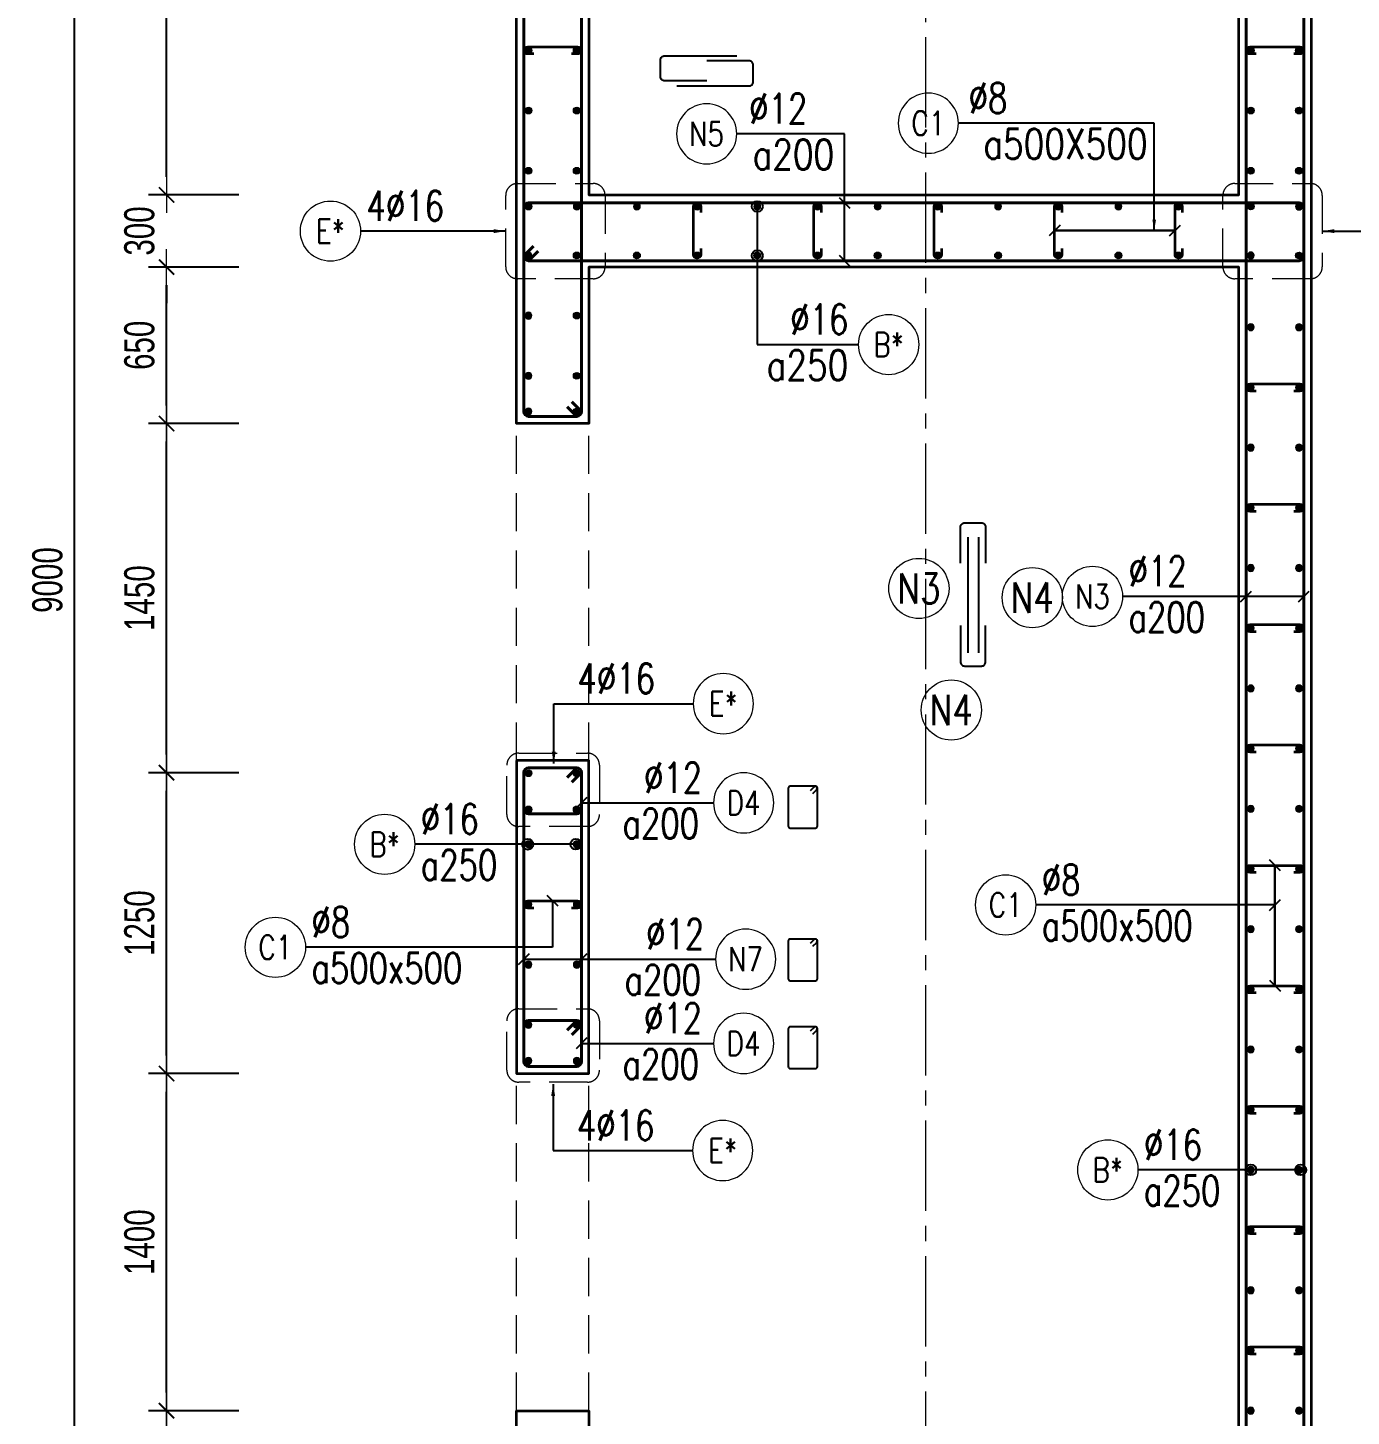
# Model space of a CAD drawing. Header units: millimetres. Extents: x 738475 to 1279438, y -34239 to 156422.
# Drawn here: x 1082382 to 1087879, y 25973 to 31740 of the extents above; entities that cross this region are included whole.
import ezdxf
from ezdxf.enums import TextEntityAlignment as Align

# ---------------------------------------------------------------- set-up
doc = ezdxf.new("R2010")
doc.units = ezdxf.units.MM
doc.header["$MEASUREMENT"] = 0
for name, pattern in [('HIDDEN', [9.525, 6.35, -3.175]), ('HIDDEN2', [4.7625, 3.175, -1.5875]), ('HT_Grid$0$CENTER2', [1.125, 0.75, -0.125, 0.125, -0.125])]:
    doc.linetypes.add(name, pattern=pattern)
doc.layers.get('0').update_dxf_attribs({"lineweight": 20})
doc.layers.get('Defpoints').update_dxf_attribs({"color": 151, "lineweight": 9})
for name, color, linetype in [('Hidden', 9, 'HIDDEN'), ('Leader', 6, 'Continuous'), ('Ligature', 1, 'Continuous')]:
    doc.layers.add(name, color=color, linetype=linetype)
for name, color, linetype, lineweight in [('HT_Grid$0$NDC_S_AXIS', 5, 'HT_Grid$0$CENTER2', 13), ('KC-LEADER', 153, 'Continuous', 18), ('KC-THEP', 6, 'Continuous', 40), ('NDC_S_BEAM', 3, 'HIDDEN2', 20), ('NDC_S_DIM', 1, 'Continuous', 15), ('NDC_S_HIDDEN', 8, 'HIDDEN2', 13), ('NDC_S_LEADER', 1, 'Continuous', 15), ('NDC_S_REBAR', 4, 'Continuous', 35), ('NDC_S_STIRRUP', 4, 'Continuous', 40), ('NDC_S_VN TEXT', 7, 'Continuous', 20), ('NDC_S_WALL', 6, 'Continuous', 35)]:
    doc.layers.add(name, color=color, linetype=linetype, lineweight=lineweight)
doc.styles.add('NDC_ARIAL', font='arial.ttf', dxfattribs={"width": 0.85})
doc.styles.add('NDC_DIM', font='', dxfattribs={"width": 0.75})
doc.styles.add('NDC_EN TXT', font='romans.shx', dxfattribs={"width": 0.8})
doc.styles.get('NDC_DIM').set_extended_font_data('Dotum')
doc.dimstyles.new('NDC_1-50', dxfattribs={"dimscale": 50, "dimtxt": 2.5, "dimasz": 1, "dimexe": 1.5, "dimexo": 0, "dimgap": 0.8, "dimtad": 1, "dimdec": 0, "dimdsep": 46, "dimtxsty": 'NDC_ARIAL', "dimblk": 'DIMMARK', "dimcen": 49999.938995, "dimdle": 1.5, "dimclrd": 1, "dimclre": 1, "dimclrt": 3, "dimadec": 0, "dimazin": 0, "dimtfac": 1, "dimtdec": 0, "dimtix": 1, "dimtmove": 2, "dimatfit": 3, "dimfxl": 1, "dimarcsym": 0})
doc.dimstyles.new('NDC_dim_30', dxfattribs={"dimscale": 30, "dimtxt": 2.5, "dimasz": 1.5, "dimexe": 1.5, "dimexo": 2.5, "dimgap": 1, "dimtad": 1, "dimdec": 0, "dimzin": 0, "dimdsep": 46, "dimtxsty": 'NDC_DIM', "dimblk": 'DIMMARK', "dimcen": 0.09, "dimdle": 1.2, "dimclrd": 1, "dimclre": 1, "dimclrt": 3, "dimadec": 0, "dimazin": 0, "dimtfac": 1, "dimtdec": 0, "dimtix": 1, "dimtofl": 0, "dimtmove": 0, "dimatfit": 3, "dimfxl": 6, "dimfxlon": 1, "dimtolj": 1, "dimtzin": 0, "dimarcsym": 0})
doc.dimstyles.new('NDC_dim_50', dxfattribs={"dimscale": 50, "dimtxt": 2.5, "dimasz": 1.5, "dimexe": 1.5, "dimexo": 2.5, "dimgap": 1, "dimtad": 1, "dimdec": 0, "dimzin": 0, "dimdsep": 46, "dimtxsty": 'NDC_DIM', "dimblk": 'DIMMARK', "dimcen": 0.09, "dimdle": 1.2, "dimclrd": 1, "dimclre": 1, "dimclrt": 3, "dimadec": 0, "dimazin": 0, "dimtfac": 1, "dimtdec": 0, "dimtix": 1, "dimtofl": 0, "dimtmove": 0, "dimatfit": 3, "dimfxl": 6, "dimfxlon": 1, "dimtolj": 1, "dimtzin": 0, "dimarcsym": 0})

# ---------------------------------------------------------------- blocks, each defined once
blk = doc.blocks.new('THEP')
at = {"layer": 'KC-LEADER', "color": 6}
blk.add_circle((0, 0), 14, dxfattribs=at)
at = {"layer": 'KC-THEP'}
for p, q in [((-14, 0), (14, 0)), ((9.9, 9.9), (-9.9, -9.9)), ((-9.9, 9.9), (9.9, -9.9)), ((0, 14), (0, -14))]:
    blk.add_line(p, q, dxfattribs=at)
blk = doc.blocks.new('DIMMARK')
at = {"layer": 'NDC_S_DIM', "color": 1}
blk.add_line((-1.5, 0), (1, 0), dxfattribs=at)
at = {"layer": 'NDC_S_DIM', "color": 2, "const_width": 0.1}
blk.add_lwpolyline([(-0.424, -0.424), (0.424, 0.424)], dxfattribs=at)
blk = doc.blocks.new('*U11')
blk.add_circle((-2.5, 0), 2.5)
at = {"layer": 'NDC_S_VN TEXT', "color": 3, "style": 'NDC_EN TXT', "width": 0.75}
for tag, p in [('DK1', (0.5, 0.85)), ('KC1', (0.5, -2.97))]:
    blk.add_attdef(tag, p, '', height=2.5, dxfattribs=at)
at = {"layer": 'NDC_S_VN TEXT', "color": 7, "style": 'NDC_EN TXT', "width": 0.8}
blk.add_attdef('SH2', text='', height=2, dxfattribs=at).set_placement((-2.5, 0), align=Align.MIDDLE)
blk = doc.blocks.new('*U12')
blk.add_circle((-2.5, 0), 2.5)
at = {"layer": 'NDC_S_VN TEXT', "color": 3, "style": 'NDC_EN TXT', "width": 0.75}
for tag, p in [('DK1', (0.5, 0.85)), ('KC1', (0.5, -2.97))]:
    blk.add_attdef(tag, p, '', height=2.5, dxfattribs=at)
at = {"layer": 'NDC_S_VN TEXT', "color": 7, "style": 'NDC_EN TXT', "width": 0.8}
blk.add_attdef('SH2', text='', height=2, dxfattribs=at).set_placement((-2.5, 0), align=Align.MIDDLE)
blk = doc.blocks.new('A$C7BC65A55')
at = {"layer": 'Ligature'}
for p, q in [((-15.2, 372, 0), (-15.2, 38.5, 0)), ((15.2, 372, 0), (15.2, 38.5, 0))]:
    blk.add_line(p, q, dxfattribs=at)
for points in [[(-36.2, 296.5), (-36.2, 400.9, -0.414214), (-24, 413.1), (24, 413.1, -0.414214), (36.2, 400.9), (36.2, 296.5)], [(-36.2, 116.5), (-36.2, 12.2, 0.414214), (-24, 0), (24, 0, 0.414214), (36.2, 12.2), (36.2, 116.5)]]:
    blk.add_lwpolyline(points, format="xyb", dxfattribs=at)
blk = doc.blocks.new('*U13')
blk.add_circle((-2.5, 0), 2.5)
at = {"layer": 'NDC_S_VN TEXT', "color": 3, "style": 'NDC_EN TXT', "width": 0.75}
blk.add_attdef('DK1', (0.5, 0.85), '', height=2.5, dxfattribs=at)
at = {"layer": 'NDC_S_VN TEXT', "color": 7, "style": 'NDC_EN TXT', "width": 0.8}
blk.add_attdef('SH2', text='', height=2, dxfattribs=at).set_placement((-2.5, 0), align=Align.MIDDLE)
blk = doc.blocks.new('*U10')
blk.add_circle((2.5, 0), 2.5)
at = {"layer": 'NDC_S_VN TEXT', "color": 3, "style": 'NDC_EN TXT'}
for tag, width, p in [('DK2', 0.75, (-0.85, 0.85)), ('KC2', 0.8, (-0.85, -2.97))]:
    blk.add_attdef(tag, text='', height=2.5, dxfattribs=dict(at, width=width)).set_placement(p, align=Align.RIGHT)
at = {"layer": 'NDC_S_VN TEXT', "color": 7, "style": 'NDC_EN TXT', "width": 0.8}
blk.add_attdef('SH3', text='', height=2, dxfattribs=at).set_placement((2.5, 0), align=Align.MIDDLE)
blk = doc.blocks.new('A$C72321851')
at = {"layer": 'Ligature'}
for points in [[(-60.9, -129.3), (-60.9, 170.9, -0.414214), (-43.3, 188.5), (25.8, 188.5, -0.414214), (43.4, 170.9), (43.4, -4.3)], [(-39.7, -4.3), (-39.7, -179.5, 0.414214), (-22.1, -197.1), (47, -197.1, 0.414214), (64.6, -179.5), (64.6, 120.7)]]:
    blk.add_lwpolyline(points, format="xyb", dxfattribs=at)
blk = doc.blocks.new('*D863')
at = {"layer": 'Defpoints', "color": 0, "transparency": 16777216}
for p in [(1082958.3, 25996.2), (1084711.7, 25996.2), (1084711.7, 25346.2)]:
    blk.add_point(p, dxfattribs=at)
at = {"layer": 'NDC_S_DIM', "color": 1, "lineweight": -2, "transparency": 16777216}
for p, q in [((1083258.3, 25996.2), (1082883.3, 25996.2)), ((1082958.3, 25421.2), (1082958.3, 25921.2)), ((1083258.3, 25346.2), (1082883.3, 25346.2))]:
    blk.add_line(p, q, dxfattribs=at)
at = {"layer": 'NDC_S_DIM', "color": 1, "lineweight": -2, "transparency": 16777216, "xscale": 75, "yscale": 75, "zscale": 75}
for p, rotation in [((1082958.3, 25996.2), 90), ((1082958.3, 25346.2), 270)]:
    blk.add_blockref('DIMMARK', p, dxfattribs=dict(at, rotation=rotation))
at = {"layer": 'NDC_S_DIM', "color": 3, "transparency": 16777216, "insert": (1082845.7, 25671.2), "char_height": 125, "attachment_point": 5, "rotation": 90, "style": 'NDC_DIM'}
blk.add_mtext('\\A1;650', dxfattribs=at)
blk = doc.blocks.new('*D864')
at = {"layer": 'Defpoints', "color": 0, "transparency": 16777216}
for p in [(1082958.3, 31046.2), (1084882.2, 31046.2), (1084882.2, 30746.2)]:
    blk.add_point(p, dxfattribs=at)
at = {"layer": 'NDC_S_DIM', "color": 1, "lineweight": -2, "transparency": 16777216}
for p, q in [((1082958.3, 31121.2), (1082958.3, 31196.2)), ((1083258.3, 31046.2), (1082883.3, 31046.2)), ((1083258.3, 30746.2), (1082883.3, 30746.2)), ((1082958.3, 30671.2), (1082958.3, 30596.2))]:
    blk.add_line(p, q, dxfattribs=at)
at = {"layer": 'NDC_S_DIM', "color": 1, "lineweight": -2, "transparency": 16777216, "xscale": 75, "yscale": 75, "zscale": 75}
for p, rotation in [((1082958.3, 31046.2), 270), ((1082958.3, 30746.2), 90)]:
    blk.add_blockref('DIMMARK', p, dxfattribs=dict(at, rotation=rotation))
at = {"layer": 'NDC_S_DIM', "color": 3, "transparency": 16777216, "insert": (1082845.7, 30896.2), "char_height": 125, "attachment_point": 5, "rotation": 90, "style": 'NDC_DIM'}
blk.add_mtext('\\A1;300', dxfattribs=at)
blk = doc.blocks.new('*D865')
at = {"layer": 'Defpoints', "color": 0, "transparency": 16777216}
for p in [(1082958.3, 33045.9), (1084768.6, 33045.9), (1084882.2, 31046.2)]:
    blk.add_point(p, dxfattribs=at)
at = {"layer": 'NDC_S_DIM', "color": 1, "lineweight": -2, "transparency": 16777216}
for p, q in [((1083258.3, 33045.9), (1082883.3, 33045.9)), ((1082958.3, 31121.2), (1082958.3, 32970.9)), ((1083258.3, 31046.2), (1082883.3, 31046.2))]:
    blk.add_line(p, q, dxfattribs=at)
at = {"layer": 'NDC_S_DIM', "color": 1, "lineweight": -2, "transparency": 16777216, "xscale": 75, "yscale": 75, "zscale": 75}
for p, rotation in [((1082958.3, 33045.9), 90), ((1082958.3, 31046.2), 270)]:
    blk.add_blockref('DIMMARK', p, dxfattribs=dict(at, rotation=rotation))
at = {"layer": 'NDC_S_DIM', "color": 3, "transparency": 16777216, "insert": (1082845.7, 32046.1), "char_height": 125, "attachment_point": 5, "rotation": 90, "style": 'NDC_DIM'}
blk.add_mtext('\\A1;2000', dxfattribs=at)
blk = doc.blocks.new('*D866')
at = {"layer": 'Defpoints', "color": 0, "transparency": 16777216}
for p in [(1082576.4, 33946.2), (1084411.7, 33946.2), (1084411.7, 24946.2)]:
    blk.add_point(p, dxfattribs=at)
at = {"layer": 'NDC_S_DIM', "color": 1, "lineweight": -2, "transparency": 16777216}
for p, q in [((1082876.4, 33946.2), (1082501.4, 33946.2)), ((1082576.4, 25021.2), (1082576.4, 33871.2)), ((1082876.4, 24946.2), (1082501.4, 24946.2))]:
    blk.add_line(p, q, dxfattribs=at)
at = {"layer": 'NDC_S_DIM', "color": 1, "lineweight": -2, "transparency": 16777216, "xscale": 75, "yscale": 75, "zscale": 75}
for p, rotation in [((1082576.4, 33946.2), 90), ((1082576.4, 24946.2), 270)]:
    blk.add_blockref('DIMMARK', p, dxfattribs=dict(at, rotation=rotation))
at = {"layer": 'NDC_S_DIM', "color": 3, "transparency": 16777216, "insert": (1082463.8, 29446.2), "char_height": 125, "attachment_point": 5, "rotation": 90, "style": 'NDC_DIM'}
blk.add_mtext('\\A1;9000', dxfattribs=at)
blk = doc.blocks.new('*D894')
at = {"layer": 'Defpoints', "color": 0, "ltscale": 200, "transparency": 16777216}
for p in [(1082958.3, 27396.2), (1084499.1, 27396.2), (1084711.7, 25996.2)]:
    blk.add_point(p, dxfattribs=at)
at = {"layer": 'NDC_S_DIM', "color": 1, "lineweight": -2, "ltscale": 200, "transparency": 16777216}
for p, q in [((1083258.3, 27396.2), (1082883.3, 27396.2)), ((1082958.3, 26071.2), (1082958.3, 27321.2)), ((1083258.3, 25996.2), (1082883.3, 25996.2))]:
    blk.add_line(p, q, dxfattribs=at)
at = {"layer": 'NDC_S_DIM', "color": 1, "lineweight": -2, "ltscale": 200, "transparency": 16777216, "xscale": 75, "yscale": 75, "zscale": 75}
for p, rotation in [((1082958.3, 27396.2), 90), ((1082958.3, 25996.2), 270)]:
    blk.add_blockref('DIMMARK', p, dxfattribs=dict(at, rotation=rotation))
at = {"layer": 'NDC_S_DIM', "color": 3, "ltscale": 200, "transparency": 16777216, "insert": (1082845.7, 26696.2), "char_height": 125, "attachment_point": 5, "rotation": 90, "style": 'NDC_DIM'}
blk.add_mtext('\\A1;1400', dxfattribs=at)
blk = doc.blocks.new('*D895')
at = {"layer": 'Defpoints', "color": 0, "ltscale": 200, "transparency": 16777216}
for p in [(1082958.3, 28646.2), (1084544.2, 28646.2), (1084499.1, 27396.2)]:
    blk.add_point(p, dxfattribs=at)
at = {"layer": 'NDC_S_DIM', "color": 1, "lineweight": -2, "ltscale": 200, "transparency": 16777216}
for p, q in [((1083258.3, 28646.2), (1082883.3, 28646.2)), ((1082958.3, 27471.2), (1082958.3, 28571.2)), ((1083258.3, 27396.2), (1082883.3, 27396.2))]:
    blk.add_line(p, q, dxfattribs=at)
at = {"layer": 'NDC_S_DIM', "color": 1, "lineweight": -2, "ltscale": 200, "transparency": 16777216, "xscale": 75, "yscale": 75, "zscale": 75}
for p, rotation in [((1082958.3, 28646.2), 90), ((1082958.3, 27396.2), 270)]:
    blk.add_blockref('DIMMARK', p, dxfattribs=dict(at, rotation=rotation))
at = {"layer": 'NDC_S_DIM', "color": 3, "ltscale": 200, "transparency": 16777216, "insert": (1082845.7, 28021.2), "char_height": 125, "attachment_point": 5, "rotation": 90, "style": 'NDC_DIM'}
blk.add_mtext('\\A1;1250', dxfattribs=at)
blk = doc.blocks.new('*D896')
at = {"layer": 'Defpoints', "color": 0, "ltscale": 200, "transparency": 16777216}
for p in [(1082958.3, 30096.2), (1084561.7, 30096.2), (1084544.2, 28646.2)]:
    blk.add_point(p, dxfattribs=at)
at = {"layer": 'NDC_S_DIM', "color": 1, "lineweight": -2, "ltscale": 200, "transparency": 16777216}
for p, q in [((1083258.3, 30096.2), (1082883.3, 30096.2)), ((1082958.3, 28721.2), (1082958.3, 30021.2)), ((1083258.3, 28646.2), (1082883.3, 28646.2))]:
    blk.add_line(p, q, dxfattribs=at)
at = {"layer": 'NDC_S_DIM', "color": 1, "lineweight": -2, "ltscale": 200, "transparency": 16777216, "xscale": 75, "yscale": 75, "zscale": 75}
for p, rotation in [((1082958.3, 30096.2), 90), ((1082958.3, 28646.2), 270)]:
    blk.add_blockref('DIMMARK', p, dxfattribs=dict(at, rotation=rotation))
at = {"layer": 'NDC_S_DIM', "color": 3, "ltscale": 200, "transparency": 16777216, "insert": (1082845.7, 29371.2), "char_height": 125, "attachment_point": 5, "rotation": 90, "style": 'NDC_DIM'}
blk.add_mtext('\\A1;1450', dxfattribs=at)
blk = doc.blocks.new('*D897')
at = {"layer": 'Defpoints', "color": 0, "ltscale": 200, "transparency": 16777216}
for p in [(1082958.3, 30746.2), (1084711.7, 30746.2), (1084561.7, 30096.2)]:
    blk.add_point(p, dxfattribs=at)
at = {"layer": 'NDC_S_DIM', "color": 1, "lineweight": -2, "ltscale": 200, "transparency": 16777216}
for p, q in [((1083258.3, 30746.2), (1082883.3, 30746.2)), ((1082958.3, 30171.2), (1082958.3, 30671.2)), ((1083258.3, 30096.2), (1082883.3, 30096.2))]:
    blk.add_line(p, q, dxfattribs=at)
at = {"layer": 'NDC_S_DIM', "color": 1, "lineweight": -2, "ltscale": 200, "transparency": 16777216, "xscale": 75, "yscale": 75, "zscale": 75}
for p, rotation in [((1082958.3, 30746.2), 90), ((1082958.3, 30096.2), 270)]:
    blk.add_blockref('DIMMARK', p, dxfattribs=dict(at, rotation=rotation))
at = {"layer": 'NDC_S_DIM', "color": 3, "ltscale": 200, "transparency": 16777216, "insert": (1082845.7, 30421.2), "char_height": 125, "attachment_point": 5, "rotation": 90, "style": 'NDC_DIM'}
blk.add_mtext('\\A1;650', dxfattribs=at)

msp = doc.modelspace()

# ---------------------------------------------------------------- linework, layer by layer
for centre in [(1086082.991, 29411.342), (1086553.96, 29373.182), (1086217.439, 28906.339)]:
    msp.add_circle(centre, 125)
at = {"layer": 'HT_Grid$0$NDC_S_AXIS', "ltscale": 500}
msp.add_line((1086111.717, 23450.946), (1086111.717, 35441.545), dxfattribs=at)
at = {"layer": 'Ligature'}
for points in [[(1085642.907, 28559.759), (1085658.873, 28575.725, 0.66817864), (1085653.099, 28589.663), (1085548.47, 28589.663, 0.41421356), (1085540.306, 28581.498), (1085540.306, 28424.391, 0.41421356), (1085548.47, 28416.226), (1085653.099, 28416.226, 0.41421356), (1085661.264, 28424.391), (1085661.264, 28581.498, 0.66817864), (1085647.326, 28587.272), (1085631.36, 28571.306)], [(1085642.878, 27925.33), (1085658.844, 27941.296, 0.66817864), (1085653.071, 27955.234), (1085548.442, 27955.234, 0.41421356), (1085540.277, 27947.069), (1085540.277, 27789.962, 0.41421356), (1085548.442, 27781.797), (1085653.071, 27781.797, 0.41421356), (1085661.236, 27789.962), (1085661.236, 27947.069, 0.66817864), (1085647.298, 27952.843), (1085631.332, 27936.877)], [(1085642.878, 27560.729), (1085658.844, 27576.695, 0.66817864), (1085653.071, 27590.633), (1085548.442, 27590.633, 0.41421356), (1085540.277, 27582.468), (1085540.277, 27425.361, 0.41421356), (1085548.442, 27417.196), (1085653.071, 27417.196, 0.41421356), (1085661.236, 27425.361), (1085661.236, 27582.468, 0.66817864), (1085647.298, 27588.242), (1085631.332, 27572.276)]]:
    msp.add_lwpolyline(points, format="xyb", dxfattribs=at)
at = {"layer": 'NDC_S_BEAM', "ltscale": 50}
for p, q in [((1084411.717, 28696.245), (1084411.717, 30096.245)), ((1084711.717, 28696.245), (1084711.717, 30096.245)), ((1084411.717, 25996.245), (1084411.717, 27396.245)), ((1084711.717, 25996.245), (1084711.717, 27396.245))]:
    msp.add_line(p, q, dxfattribs=at)
at = {"layer": 'NDC_S_HIDDEN', "ltscale": 50}
for points in [[(1084416.735, 31093.467), (1084729.78, 31093.467, -0.41421356), (1084779.78, 31043.467), (1084779.78, 30747.583, -0.41421356), (1084729.78, 30697.583), (1084416.735, 30697.583, -0.41421356), (1084366.735, 30747.583), (1084366.735, 31043.467, -0.41421356)], [(1087395.404, 31093.467), (1087708.449, 31093.467, -0.41421356), (1087758.449, 31043.467), (1087758.449, 30747.583, -0.41421356), (1087708.449, 30697.583), (1087395.404, 30697.583, -0.41421356), (1087345.404, 30747.583), (1087345.404, 31043.467, -0.41421356)], [(1084421.45, 28727.323), (1084706.207, 28727.323, -0.41421356), (1084756.207, 28677.323), (1084756.207, 28472.315, -0.41421356), (1084706.207, 28422.315), (1084421.45, 28422.315, -0.41421356), (1084371.45, 28472.315), (1084371.45, 28677.323, -0.41421356)], [(1084421.45, 27665.674), (1084706.207, 27665.674, -0.41421356), (1084756.207, 27615.674), (1084756.207, 27410.666, -0.41421356), (1084706.207, 27360.666), (1084421.45, 27360.666, -0.41421356), (1084371.45, 27410.666), (1084371.45, 27615.674, -0.41421356)]]:
    msp.add_lwpolyline(points, format="xyb", close=True, dxfattribs=at)
at = {"layer": 'NDC_S_REBAR'}
for points in [[(1084483.255, 31631.245), (1084458.255, 31631.245, -1), (1084458.255, 31661.245), (1084665.279, 31661.245, -1), (1084665.279, 31631.245), (1084640.279, 31631.245)], [(1087483.255, 31631.245), (1087458.255, 31631.245, -1), (1087458.255, 31661.245), (1087665.279, 31661.245, -1), (1087665.279, 31631.245), (1087640.279, 31631.245)], [(1085176.717, 30822.792), (1085176.717, 30797.792, -1), (1085146.717, 30797.792), (1085146.717, 30997.792, -1), (1085176.717, 30997.792), (1085176.717, 30972.792)], [(1085676.717, 30822.792), (1085676.717, 30797.792, -1), (1085646.717, 30797.792), (1085646.717, 30997.792, -1), (1085676.717, 30997.792), (1085676.717, 30972.792)], [(1086176.717, 30822.792), (1086176.717, 30797.792, -1), (1086146.717, 30797.792), (1086146.717, 30997.792, -1), (1086176.717, 30997.792), (1086176.717, 30972.792)], [(1086676.717, 30822.792), (1086676.717, 30797.792, -1), (1086646.717, 30797.792), (1086646.717, 30997.792, -1), (1086676.717, 30997.792), (1086676.717, 30972.792)], [(1087176.717, 30822.792), (1087176.717, 30797.792, -1), (1087146.717, 30797.792), (1087146.717, 30997.792, -1), (1087176.717, 30997.792), (1087176.717, 30972.792)], [(1087483.255, 30231.245), (1087458.255, 30231.245, -1), (1087458.255, 30261.245), (1087665.279, 30261.245, -1), (1087665.279, 30231.245), (1087640.279, 30231.245)], [(1087483.255, 29731.245), (1087458.255, 29731.245, -1), (1087458.255, 29761.245), (1087665.279, 29761.245, -1), (1087665.279, 29731.245), (1087640.279, 29731.245)], [(1087483.255, 29231.245), (1087458.255, 29231.245, -1), (1087458.255, 29261.245), (1087665.279, 29261.245, -1), (1087665.279, 29231.245), (1087640.279, 29231.245)], [(1087483.255, 28731.245), (1087458.255, 28731.245, -1), (1087458.255, 28761.245), (1087665.279, 28761.245, -1), (1087665.279, 28731.245), (1087640.279, 28731.245)], [(1087483.255, 28231.245), (1087458.255, 28231.245, -1), (1087458.255, 28261.245), (1087665.279, 28261.245, -1), (1087665.279, 28231.245), (1087640.279, 28231.245)], [(1084483.255, 28083.851), (1084458.255, 28083.851, -1), (1084458.255, 28113.851), (1084665.279, 28113.851, -1), (1084665.279, 28083.851), (1084640.279, 28083.851)], [(1087483.255, 27731.245), (1087458.255, 27731.245, -1), (1087458.255, 27761.245), (1087665.279, 27761.245, -1), (1087665.279, 27731.245), (1087640.279, 27731.245)], [(1087483.255, 27231.245), (1087458.255, 27231.245, -1), (1087458.255, 27261.245), (1087665.279, 27261.245, -1), (1087665.279, 27231.245), (1087640.279, 27231.245)], [(1087483.255, 26731.245), (1087458.255, 26731.245, -1), (1087458.255, 26761.245), (1087665.279, 26761.245, -1), (1087665.279, 26731.245), (1087640.279, 26731.245)], [(1087483.255, 26231.245), (1087458.255, 26231.245, -1), (1087458.255, 26261.245), (1087665.279, 26261.245, -1), (1087665.279, 26231.245), (1087640.279, 26231.245)]]:
    msp.add_lwpolyline(points, format="xyb", dxfattribs=at)
at = {"layer": 'NDC_S_STIRRUP'}
for points in [[(1084641.717, 30186.245), (1084681.717, 30146.245, -0.41421356), (1084661.717, 30126.245), (1084461.717, 30126.245, -0.41421356), (1084441.717, 30146.245), (1084441.717, 33996.245, -0.41421356), (1084461.717, 34016.245), (1084661.717, 34016.245, -0.41421356), (1084681.717, 33996.245), (1084681.717, 30146.245, -0.41421356), (1084661.717, 30126.245), (1084621.717, 30166.245)], [(1087641.717, 24936.245), (1087681.717, 24896.245, -0.41421356), (1087661.717, 24876.245), (1087461.717, 24876.245, -0.41421356), (1087441.717, 24896.245), (1087441.717, 33996.245, -0.41421356), (1087461.717, 34016.245), (1087661.717, 34016.245, -0.41421356), (1087681.717, 33996.245), (1087681.717, 24896.245, -0.41421356), (1087661.717, 24876.245), (1087621.717, 24916.245)], [(1084501.717, 30812.807), (1084461.717, 30772.807, -0.41421356), (1084441.717, 30792.807), (1084441.717, 30992.807, -0.41421356), (1084461.717, 31012.807), (1087661.717, 31012.807, -0.41421356), (1087681.717, 30992.807), (1087681.717, 30792.807, -0.41435759), (1087661.717, 30772.807), (1084461.717, 30772.807, -0.41421356), (1084441.717, 30792.807), (1084481.717, 30832.807)], [(1084641.828, 28606.245), (1084681.828, 28646.245, 0.41421356), (1084661.828, 28666.245), (1084461.828, 28666.245, 0.41421356), (1084441.828, 28646.245), (1084441.717, 27446.245, 0.41421356), (1084461.717, 27426.245), (1084661.717, 27426.245, 0.41421356), (1084681.717, 27446.245), (1084681.828, 28646.245, 0.41421356), (1084661.828, 28666.245), (1084621.828, 28626.245)], [(1084641.717, 28606.245), (1084681.717, 28646.245, 0.41421356), (1084661.717, 28666.245), (1084461.717, 28666.245, 0.41421356), (1084441.717, 28646.245), (1084441.717, 28495.275, 0.41421356), (1084461.717, 28475.275), (1084661.717, 28475.275, 0.41421356), (1084681.717, 28495.275), (1084681.717, 28646.245, 0.41421356), (1084661.717, 28666.245), (1084621.717, 28626.245)], [(1084641.717, 27557.215), (1084681.717, 27597.215, 0.41421356), (1084661.717, 27617.215), (1084461.717, 27617.215, 0.41421356), (1084441.717, 27597.215), (1084441.717, 27446.245, 0.41421356), (1084461.717, 27426.245), (1084661.717, 27426.245, 0.41421356), (1084681.717, 27446.245), (1084681.717, 27597.215, 0.41421356), (1084661.717, 27617.215), (1084621.717, 27577.215)]]:
    msp.add_lwpolyline(points, format="xyb", dxfattribs=at)
at = {"layer": 'NDC_S_WALL'}
for points in [[(1087711.717, 33546.245), (1087711.717, 25346.245), (1090411.717, 25346.245), (1090411.717, 25996.245), (1090711.717, 25996.245), (1090711.717, 24846.245), (1084411.717, 24846.245), (1084411.717, 25996.245), (1084711.717, 25996.245), (1084711.717, 25346.245), (1087411.717, 25346.245), (1087411.717, 30746.245), (1084711.717, 30746.245), (1084711.717, 30096.245), (1084411.717, 30096.245), (1084411.717, 34046.245)], [(1084711.717, 33546.245), (1084711.717, 31046.245), (1087411.717, 31046.245), (1087411.717, 33546.245)], [(1084411.717, 28696.245), (1084411.717, 27396.245), (1084711.717, 27396.245), (1084711.717, 28696.245), (1084411.717, 28696.245)]]:
    msp.add_lwpolyline(points, dxfattribs=at)

# ---------------------------------------------------------------- block references
at = {"layer": 'Hidden', "xscale": 1.44, "yscale": 1.44, "zscale": 1.44}
msp.add_blockref('A$C7BC65A55', (1086308.071, 29089.061, 0.03), dxfattribs=at)
at = {"layer": 'KC-THEP'}
for p, rotation in [((1084461.717, 31646.245), 189.6685644363807), ((1084661.717, 31646.245), 189.6685644363807), ((1087461.717, 31646.245), 189.6685644363807), ((1087661.717, 31646.245), 189.6685644363807), ((1084461.717, 31396.245), 189.6685644363807), ((1084661.717, 31396.245), 189.6685644363807), ((1087461.717, 31396.245), 189.6685644363807), ((1087661.717, 31396.245), 189.6685644363807), ((1084461.717, 31146.245), 189.6685644363807), ((1084661.717, 31146.245), 189.6685644363807), ((1087461.717, 31146.245), 189.6685644363807), ((1087661.717, 31146.245), 189.6685644363807), ((1084461.746, 30997.491), 189.6685644363809), ((1087461.717, 30997.792), 9.668564436380898), ((1084661.717, 30794.699), 189.6685644363809), ((1084911.717, 30794.699), 189.6685644363809), ((1085161.717, 30794.699), 189.6685644363809), ((1085411.717, 30794.699), 189.6685644363809), ((1085661.717, 30794.699), 189.6685644363809), ((1085911.717, 30794.699), 189.6685644363809), ((1086161.717, 30794.699), 189.6685644363809), ((1086411.717, 30794.699), 189.6685644363809), ((1086661.717, 30794.699), 189.6685644363809), ((1086911.717, 30794.699), 189.6685644363809), ((1087161.717, 30794.699), 189.6685644363809), ((1087661.689, 30794.398), 9.66856443638095), ((1084661.717, 30544.699), 189.6685644363809), ((1084661.717, 30294.699), 189.6685644363809), ((1084661.689, 30146.546), 189.6685644363809), ((1084461.717, 28643.64), 9.668564436380926), ((1084661.717, 28643.64), 9.668564436380926), ((1084461.717, 28493.64), 9.668564436380926), ((1084661.717, 28493.64), 9.668564436380926)]:
    msp.add_blockref('THEP', p, dxfattribs=dict(at, rotation=rotation))
at = {"layer": 'KC-THEP', "xscale": -1}
for p, rotation in [((1084661.717, 30997.792), 350.3314355636191), ((1084911.717, 30997.792), 350.3314355636191), ((1085161.717, 30997.792), 350.3314355636191), ((1085411.717, 30997.792), 350.3314355636191), ((1085661.717, 30997.792), 350.3314355636191), ((1085911.717, 30997.792), 350.3314355636191), ((1086161.717, 30997.792), 350.3314355636191), ((1086411.717, 30997.792), 350.3314355636191), ((1086661.717, 30997.792), 350.3314355636191), ((1086911.717, 30997.792), 350.3314355636191), ((1087161.717, 30997.792), 350.3314355636191), ((1087661.689, 30997.491), 170.331435563619), ((1084461.746, 30794.398), 350.3314355636191), ((1087461.717, 30794.699), 170.331435563619), ((1084461.746, 30544.398), 350.3314355636191), ((1087461.717, 30496.245), 350.3314355636191), ((1087661.717, 30496.245), 350.3314355636191), ((1084461.746, 30294.398), 350.3314355636191), ((1087461.717, 30246.245), 350.3314355636191), ((1087661.717, 30246.245), 350.3314355636191), ((1084461.717, 30146.245), 350.3314355636191), ((1087461.717, 29996.245), 350.3314355636191), ((1087661.717, 29996.245), 350.3314355636191), ((1087461.717, 29746.245), 350.3314355636191), ((1087661.717, 29746.245), 350.3314355636191), ((1087461.717, 29496.245), 350.3314355636191), ((1087661.717, 29496.245), 350.3314355636191), ((1087461.717, 29246.245), 350.3314355636191), ((1087661.717, 29246.245), 350.3314355636191), ((1087461.717, 28996.245), 350.3314355636191), ((1087661.717, 28996.245), 350.3314355636191), ((1087461.717, 28746.245), 350.3314355636191), ((1087661.717, 28746.245), 350.3314355636191), ((1087461.717, 28496.245), 350.3314355636191), ((1087661.717, 28496.245), 350.3314355636191), ((1084461.717, 28348.851), 170.331435563619), ((1084661.717, 28348.851), 170.331435563619), ((1087461.717, 28246.245), 350.3314355636191), ((1087661.717, 28246.245), 350.3314355636191), ((1084461.717, 28098.851), 170.331435563619), ((1084661.717, 28098.851), 170.331435563619), ((1087461.717, 27996.245), 350.3314355636191), ((1087661.717, 27996.245), 350.3314355636191), ((1084461.717, 27848.851), 170.331435563619), ((1084661.717, 27848.851), 170.331435563619), ((1087461.717, 27746.245), 350.3314355636191), ((1087661.717, 27746.245), 350.3314355636191), ((1084461.717, 27598.851), 170.331435563619), ((1084661.717, 27598.851), 170.331435563619), ((1087461.717, 27496.245), 350.3314355636191), ((1087661.717, 27496.245), 350.3314355636191), ((1084461.717, 27448.851), 170.331435563619), ((1084661.717, 27448.851), 170.331435563619), ((1087461.717, 27246.245), 350.3314355636191), ((1087661.717, 27246.245), 350.3314355636191), ((1087461.717, 26996.245), 350.3314355636191), ((1087661.717, 26996.245), 350.3314355636191), ((1087461.717, 26746.245), 350.3314355636191), ((1087661.717, 26746.245), 350.3314355636191), ((1087461.717, 26496.245), 350.3314355636191), ((1087661.717, 26496.245), 350.3314355636191), ((1087461.717, 26246.245), 350.3314355636191), ((1087661.717, 26246.245), 350.3314355636191), ((1087461.717, 25996.245), 350.3314355636191), ((1087661.717, 25996.245), 350.3314355636191)]:
    msp.add_blockref('THEP', p, dxfattribs=dict(at, rotation=rotation))
at = {"layer": 'Leader', "xscale": -1, "rotation": 270.0000000000001}
msp.add_blockref('A$C72321851', (1085206.562, 31559.247), dxfattribs=at)
at = {"layer": 'NDC_S_VN TEXT'}
ref = msp.add_blockref('*U10', (1086247.256, 31343.742), dxfattribs=dict(at, xscale=-50, yscale=50, zscale=50))
ref.add_attrib('SH3', 'C1', dxfattribs={"color": 7, "height": 100, "style": 'NDC_EN TXT', "width": 0.8}).set_placement((1086122.256, 31343.742), align=Align.MIDDLE)
ref.add_attrib('DK2', '%%c8', dxfattribs={"color": 3, "height": 125, "style": 'NDC_EN TXT', "width": 0.75}).set_placement((1086450.47, 31386.017), align=Align.RIGHT)
ref.add_attrib('KC2', 'a500X500', dxfattribs={"color": 3, "height": 125, "style": 'NDC_EN TXT', "width": 0.8}).set_placement((1087032.613, 31195.115), align=Align.RIGHT)
ref = msp.add_blockref('*U10', (1085326.572, 31299.655), dxfattribs=dict(at, xscale=-50, yscale=50, zscale=50))
ref.add_attrib('SH3', 'N5', dxfattribs={"color": 7, "height": 100, "style": 'NDC_EN TXT', "width": 0.8}).set_placement((1085201.572, 31299.655), align=Align.MIDDLE)
ref.add_attrib('DK2', '%%C12', dxfattribs={"color": 3, "height": 125, "style": 'NDC_EN TXT', "width": 0.75}).set_placement((1085619.072, 31341.93), align=Align.RIGHT)
ref.add_attrib('KC2', 'a200', dxfattribs={"color": 3, "height": 125, "style": 'NDC_EN TXT', "width": 0.8}).set_placement((1085730.977, 31151.028), align=Align.RIGHT)
at = {"layer": 'NDC_S_VN TEXT', "xscale": 50, "yscale": 50, "zscale": 50}
for name, p, values in [('*U13', (1083763.977, 30895.525), {'SH2': 'E*', 'DK1': '4%%C16'}), ('*U10', (1085832.329, 30424.324), {'SH3': 'B*', 'DK2': '%%C16', 'KC2': 'a250'}), ('*U11', (1086928.903, 29378.35), {'SH2': 'N3', 'DK1': '%%C12', 'KC1': 'a200'}), ('*U11', (1083989.259, 28348.707), {'SH2': 'B*', 'DK1': '%%C16', 'KC1': 'a250'}), ('*U12', (1086568.454, 28096.883), {'SH2': 'C1', 'DK1': '%%c8', 'KC1': 'a500x500'}), ('*U12', (1083535.273, 27920.948), {'SH2': 'C1', 'DK1': '%%c8', 'KC1': 'a500x500'}), ('*U11', (1086992.771, 26996.245), {'SH2': 'B*', 'DK1': '%%C16', 'KC1': 'a250'})]:
    msp.add_blockref(name, p, dxfattribs=at).add_auto_attribs(values)
at = {"layer": 'NDC_S_VN TEXT'}
ref = msp.add_blockref('*U13', (1085145.57, 28932.745), dxfattribs=dict(at, xscale=-50, yscale=50, zscale=50))
ref.add_attrib('SH2', 'E*', dxfattribs={"color": 7, "height": 100, "style": 'NDC_EN TXT', "width": 0.8}).set_placement((1085270.57, 28932.745), align=Align.MIDDLE)
ref.add_attrib('DK1', '4%%C16', (1084665.212, 28975.02), dxfattribs={"color": 3, "height": 125, "style": 'NDC_EN TXT', "width": 0.75})
ref = msp.add_blockref('*U11', (1085229.983, 28520.76), dxfattribs=dict(at, xscale=-50, yscale=50, zscale=50))
ref.add_attrib('SH2', 'D4', dxfattribs={"color": 7, "height": 100, "style": 'NDC_EN TXT', "width": 0.8}).set_placement((1085354.983, 28520.76), align=Align.MIDDLE)
ref.add_attrib('DK1', '%%C12', (1084941.59, 28563.035), dxfattribs={"color": 3, "height": 125, "style": 'NDC_EN TXT', "width": 0.75})
ref.add_attrib('KC1', 'a200', (1084852.304, 28372.133), dxfattribs={"color": 3, "height": 125, "style": 'NDC_EN TXT', "width": 0.75})
ref = msp.add_blockref('*U11', (1085238.552, 27871.426), dxfattribs=dict(at, xscale=-50, yscale=50, zscale=50))
ref.add_attrib('SH2', 'N7', dxfattribs={"color": 7, "height": 100, "style": 'NDC_EN TXT', "width": 0.8}).set_placement((1085363.552, 27871.426), align=Align.MIDDLE)
ref.add_attrib('DK1', '%%C12', (1084950.159, 27913.701), dxfattribs={"color": 3, "height": 125, "style": 'NDC_EN TXT', "width": 0.75})
ref.add_attrib('KC1', 'a200', (1084860.873, 27722.799), dxfattribs={"color": 3, "height": 125, "style": 'NDC_EN TXT', "width": 0.75})
ref = msp.add_blockref('*U11', (1085229.954, 27521.73), dxfattribs=dict(at, xscale=-50, yscale=50, zscale=50))
ref.add_attrib('SH2', 'D4', dxfattribs={"color": 7, "height": 100, "style": 'NDC_EN TXT', "width": 0.8}).set_placement((1085354.954, 27521.73), align=Align.MIDDLE)
ref.add_attrib('DK1', '%%C12', (1084941.561, 27564.005), dxfattribs={"color": 3, "height": 125, "style": 'NDC_EN TXT', "width": 0.75})
ref.add_attrib('KC1', 'a200', (1084852.276, 27373.103), dxfattribs={"color": 3, "height": 125, "style": 'NDC_EN TXT', "width": 0.75})
ref = msp.add_blockref('*U13', (1085143.138, 27076.716), dxfattribs=dict(at, xscale=-50, yscale=50, zscale=50))
ref.add_attrib('SH2', 'E*', dxfattribs={"color": 7, "height": 100, "style": 'NDC_EN TXT', "width": 0.8}).set_placement((1085268.138, 27076.716), align=Align.MIDDLE)
ref.add_attrib('DK1', '4%%C16', (1084662.781, 27118.991), dxfattribs={"color": 3, "height": 125, "style": 'NDC_EN TXT', "width": 0.75})

# ---------------------------------------------------------------- texts
at = {"layer": 'NDC_S_VN TEXT', "color": 7, "style": 'NDC_EN TXT', "width": 0.8}
for tag, p in [('N3', (1086082.991, 29411.342)), ('N4', (1086553.96, 29373.182)), ('N4', (1086217.439, 28906.339))]:
    msp.add_attdef(tag, text='3', height=125, dxfattribs=at).set_placement(p, align=Align.MIDDLE)

# ---------------------------------------------------------------- dimensions: what is measured, and where the dimension line sits
at = {"layer": 'NDC_S_DIM'}
dim = msp.add_linear_dim(base=(1082576.411, 33946.245), p1=(1084411.717, 24946.245), p2=(1084411.717, 33946.245), angle=90, dimstyle='NDC_dim_50', dxfattribs=at)
dim.commit()
dim.dimension.update_dxf_attribs({"geometry": '*D866', "text_midpoint": (1082463.826, 29446.245)})
for base, p1, p2, picture, middle in [((1082958.314, 33045.857), (1084882.165, 31046.245), (1084768.569, 33045.857), '*D865', (1082845.729, 32046.051)), ((1082958.314, 31046.245), (1084882.165, 30746.245), (1084882.165, 31046.245), '*D864', (1082845.729, 30896.245)), ((1082958.314, 25996.245), (1084711.717, 25346.245), (1084711.717, 25996.245), '*D863', (1082845.729, 25671.245))]:
    dim = msp.add_linear_dim(base=base, p1=p1, p2=p2, angle=90, dimstyle='NDC_dim_50', override={"dimtmove": 1}, dxfattribs=at)
    dim.commit()
    dim.dimension.update_dxf_attribs({"geometry": picture, "text_midpoint": middle})
at = {"layer": 'NDC_S_DIM', "ltscale": 200}
for base, p1, p2, picture, middle in [((1082958.314, 30746.245), (1084561.717, 30096.245), (1084711.717, 30746.245), '*D897', (1082845.729, 30421.245)), ((1082958.314, 30096.245), (1084544.206, 28646.245), (1084561.717, 30096.245), '*D896', (1082845.729, 29371.245)), ((1082958.314, 28646.245), (1084499.068, 27396.245), (1084544.206, 28646.245), '*D895', (1082845.729, 28021.245)), ((1082958.314, 27396.245), (1084711.717, 25996.245), (1084499.068, 27396.245), '*D894', (1082845.729, 26696.245))]:
    dim = msp.add_linear_dim(base=base, p1=p1, p2=p2, angle=90, dimstyle='NDC_dim_50', override={"dimtmove": 1}, dxfattribs=at)
    dim.commit()
    dim.dimension.update_dxf_attribs({"geometry": picture, "text_midpoint": middle})

# ---------------------------------------------------------------- leaders
at = {"layer": 'NDC_S_LEADER'}
for points, dimstyle, override in [([(1087060.152, 30897.792), (1087060.152, 31343.741), (1086247.256, 31343.741)], 'NDC_dim_30', {"dimgap": 1, "dimtad": 0}), ([(1085774.008, 30772.807), (1085774.008, 31299.474), (1085326.572, 31299.474)], 'NDC_dim_30', {"dimgap": 1, "dimtad": 0, "dimldrblk": 'Oblique'}), ([(1085774.008, 31012.807), (1085774.008, 31299.474), (1085326.572, 31299.474)], 'NDC_dim_30', {"dimtad": 0, "dimldrblk": 'Oblique'}), ([(1085411.775, 30997.876), (1085411.717, 30424.143), (1085832.329, 30424.143)], 'NDC_dim_30', {"dimgap": 1, "dimtad": 0, "dimldrblk": 'Origin'}), ([(1086646.717, 30897.792), (1087146.717, 30897.792)], 'NDC_dim_30', {"dimtad": 0, "dimldrblk": 'Oblique'}), ([(1087146.717, 30897.792), (1086646.717, 30897.792)], 'NDC_dim_30', {"dimtad": 0, "dimldrblk": 'Oblique'}), ([(1084366.735, 30895.525), (1083763.977, 30895.525)], 'NDC_1-50', {"dimgap": 0.8, "dimtad": 0}), ([(1087758.449, 30895.525), (1088247.321, 30895.525)], 'NDC_1-50', {"dimgap": 0.8, "dimtad": 0}), ([(1085411.717, 30794.036), (1085411.717, 30424.143), (1085832.329, 30424.143)], 'NDC_dim_30', {"dimgap": 1, "dimtad": 0, "dimldrblk": 'Origin'}), ([(1087681.717, 29378.169), (1086928.903, 29378.169)], 'NDC_dim_30', {"dimtad": 0, "dimldrblk": 'Oblique'}), ([(1087441.717, 29378.169), (1086928.903, 29378.169)], 'NDC_dim_30', {"dimtad": 0, "dimldrblk": 'Oblique'}), ([(1084566.26, 28683.885), (1084566.26, 28932.745), (1085147.839, 28932.745)], 'NDC_1-50', {"dimgap": 0.8, "dimtad": 0}), ([(1084681.717, 28520.76), (1085232.057, 28520.76)], 'NDC_dim_30', {"dimtad": 0, "dimldrblk": 'Oblique'}), ([(1084658.177, 28349.008), (1083989.259, 28348.707)], 'NDC_dim_30', {"dimtad": 0, "dimldrblk": 'Origin'}), ([(1084458.205, 28348.707), (1083989.259, 28348.707)], 'NDC_dim_30', {"dimtad": 0, "dimldrblk": 'Origin'}), ([(1087561.767, 28261.245), (1087561.767, 27761.245)], 'NDC_dim_30', {"dimtad": 0, "dimldrblk": 'Oblique'}), ([(1087561.767, 27761.245), (1087561.767, 28261.245)], 'NDC_dim_30', {"dimtad": 0, "dimldrblk": 'Oblique'}), ([(1084561.717, 28113.851), (1084561.717, 27921.234), (1083535.273, 27920.979)], 'NDC_dim_30', {"dimtad": 0, "dimldrblk": 'Oblique'}), ([(1087561.767, 28096.883), (1086568.454, 28096.883)], 'NDC_dim_30', {"dimtad": 0, "dimldrblk": 'Oblique'}), ([(1084441.717, 27871.245), (1085238.552, 27871.245)], 'NDC_dim_30', {"dimtad": 0, "dimldrblk": 'Oblique'}), ([(1084681.717, 27871.245), (1085238.552, 27871.245)], 'NDC_dim_30', {"dimtad": 0, "dimldrblk": 'Oblique'}), ([(1084681.689, 27521.73), (1085232.029, 27521.73)], 'NDC_dim_30', {"dimtad": 0, "dimldrblk": 'Oblique'}), ([(1084563.829, 27352.766), (1084563.829, 27076.716), (1085145.408, 27076.716)], 'NDC_1-50', {"dimgap": 0.8, "dimtad": 0}), ([(1087668.742, 26996.245), (1086992.771, 26996.245)], 'NDC_dim_30', {"dimtad": 0, "dimldrblk": 'Origin'}), ([(1087461.717, 26996.245), (1086992.771, 26996.245)], 'NDC_dim_30', {"dimtad": 0, "dimldrblk": 'Origin'})]:
    msp.add_leader(points, dimstyle=dimstyle, override=override, dxfattribs=at)

doc.saveas('drawing.dxf')
